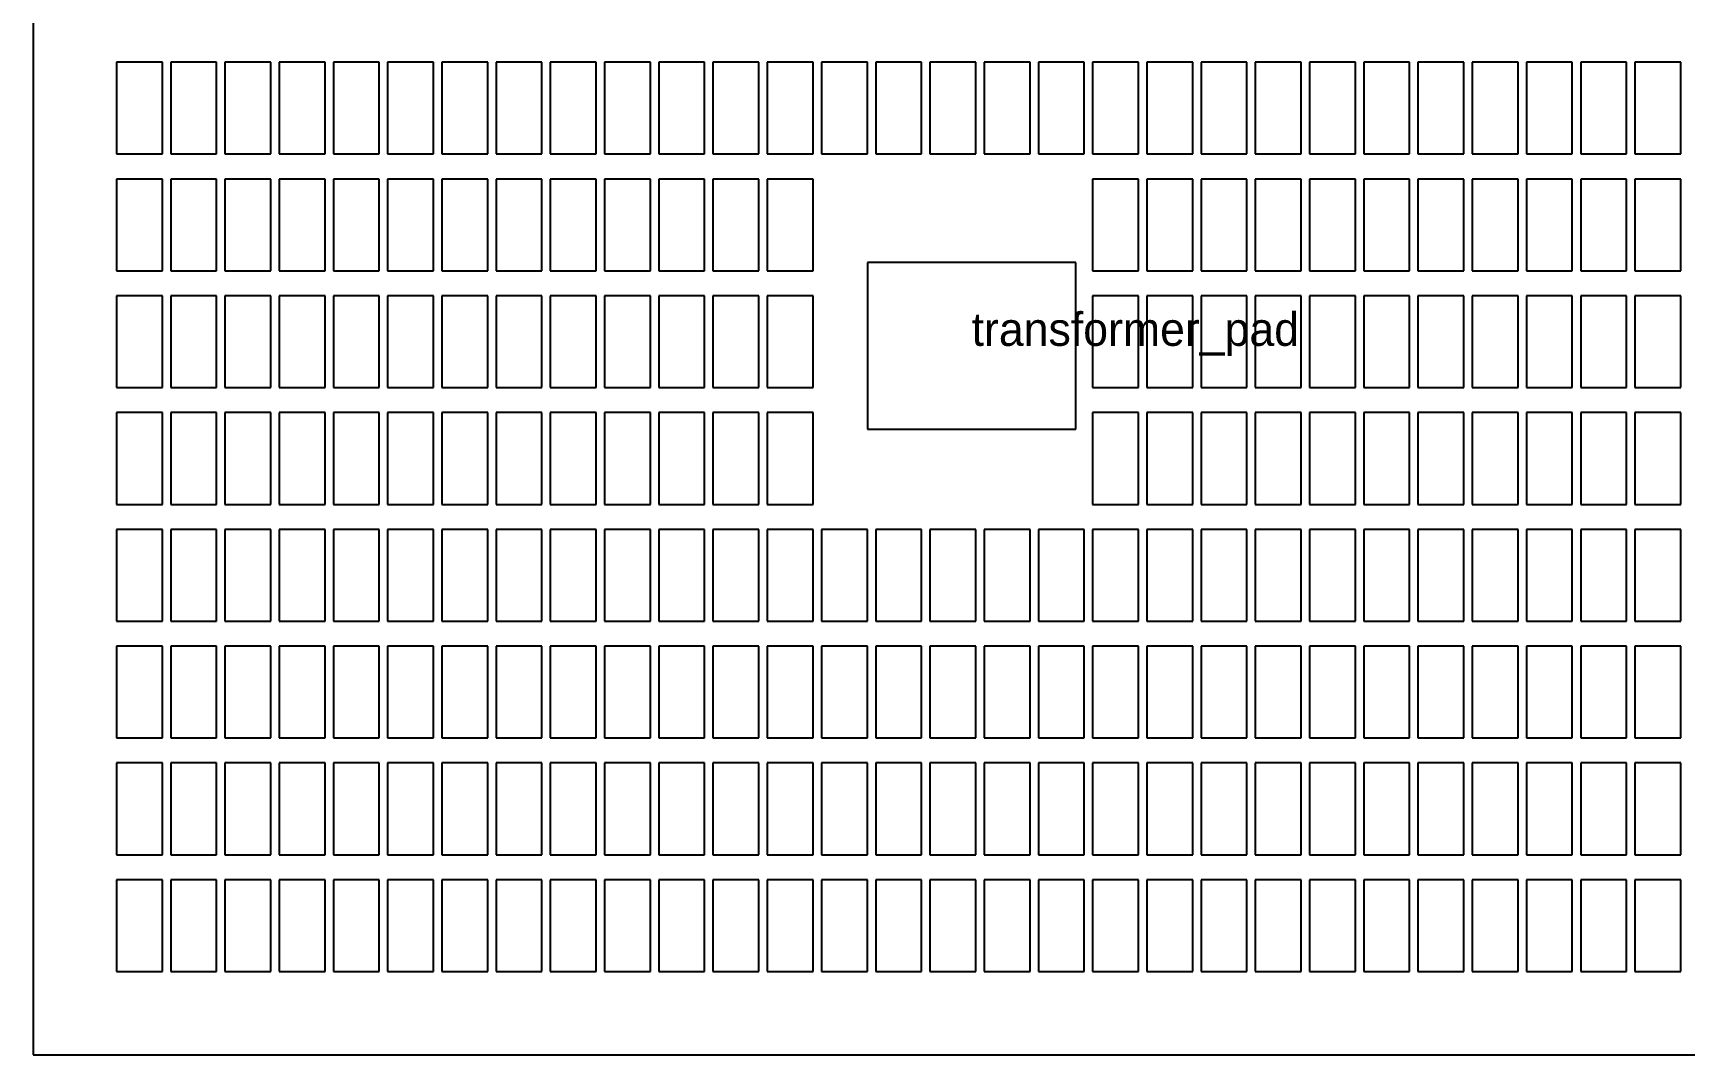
# Model space of a CAD drawing. Header units: metres. Extents: x 0 to 80, y 0 to 50.
# Drawn here: x 0 to 39.6, y 0 to 24.5 of the extents above; entities that cross this region are included whole.
import ezdxf

# ---------------------------------------------------------------- set-up
doc = ezdxf.new("R2010")
doc.units = ezdxf.units.M

msp = doc.modelspace()

# ---------------------------------------------------------------- linework, layer by layer
at = {"layer": 'OBSTACLE'}
for p, q in [((25, 19), (20, 19)), ((20, 19), (20, 15)), ((25, 15), (25, 19)), ((20, 15), (25, 15))]:
    msp.add_line(p, q, dxfattribs=at)
at = {"layer": 'PANEL'}
for p, q in [((3.1, 23.8), (2, 23.8)), ((2, 23.8), (2, 21.6)), ((3.1, 21.6), (3.1, 23.8)), ((4.4, 23.8), (3.3, 23.8)), ((3.3, 23.8), (3.3, 21.6)), ((4.4, 21.6), (4.4, 23.8)), ((5.7, 23.8), (4.6, 23.8)), ((4.6, 23.8), (4.6, 21.6)), ((5.7, 21.6), (5.7, 23.8)), ((7, 23.8), (5.9, 23.8)), ((5.9, 23.8), (5.9, 21.6)), ((7, 21.6), (7, 23.8)), ((8.3, 23.8), (7.2, 23.8)), ((7.2, 23.8), (7.2, 21.6)), ((8.3, 21.6), (8.3, 23.8)), ((9.6, 23.8), (8.5, 23.8)), ((8.5, 23.8), (8.5, 21.6)), ((9.6, 21.6), (9.6, 23.8)), ((10.9, 23.8), (9.8, 23.8)), ((9.8, 23.8), (9.8, 21.6)), ((10.9, 21.6), (10.9, 23.8)), ((12.2, 23.8), (11.1, 23.8)), ((11.1, 23.8), (11.1, 21.6)), ((12.2, 21.6), (12.2, 23.8)), ((13.5, 23.8), (12.4, 23.8)), ((12.4, 23.8), (12.4, 21.6)), ((13.5, 21.6), (13.5, 23.8)), ((14.8, 23.8), (13.7, 23.8)), ((13.7, 23.8), (13.7, 21.6)), ((14.8, 21.6), (14.8, 23.8)), ((16.1, 23.8), (15, 23.8)), ((15, 23.8), (15, 21.6)), ((16.1, 21.6), (16.1, 23.8)), ((17.4, 23.8), (16.3, 23.8)), ((16.3, 23.8), (16.3, 21.6)), ((17.4, 21.6), (17.4, 23.8)), ((18.7, 23.8), (17.6, 23.8)), ((17.6, 23.8), (17.6, 21.6)), ((18.7, 21.6), (18.7, 23.8)), ((20, 23.8), (18.9, 23.8)), ((18.9, 23.8), (18.9, 21.6)), ((20, 21.6), (20, 23.8)), ((21.3, 23.8), (20.2, 23.8)), ((20.2, 23.8), (20.2, 21.6)), ((21.3, 21.6), (21.3, 23.8)), ((22.6, 23.8), (21.5, 23.8)), ((21.5, 23.8), (21.5, 21.6)), ((22.6, 21.6), (22.6, 23.8)), ((23.9, 23.8), (22.8, 23.8)), ((22.8, 23.8), (22.8, 21.6)), ((23.9, 21.6), (23.9, 23.8)), ((25.2, 23.8), (24.1, 23.8)), ((24.1, 23.8), (24.1, 21.6)), ((25.2, 21.6), (25.2, 23.8)), ((26.5, 23.8), (25.4, 23.8)), ((25.4, 23.8), (25.4, 21.6)), ((26.5, 21.6), (26.5, 23.8)), ((27.8, 23.8), (26.7, 23.8)), ((26.7, 23.8), (26.7, 21.6)), ((27.8, 21.6), (27.8, 23.8)), ((29.1, 23.8), (28, 23.8)), ((28, 23.8), (28, 21.6)), ((29.1, 21.6), (29.1, 23.8)), ((30.4, 23.8), (29.3, 23.8)), ((29.3, 23.8), (29.3, 21.6)), ((30.4, 21.6), (30.4, 23.8)), ((31.7, 23.8), (30.6, 23.8)), ((30.6, 23.8), (30.6, 21.6)), ((31.7, 21.6), (31.7, 23.8)), ((33, 23.8), (31.9, 23.8)), ((31.9, 23.8), (31.9, 21.6)), ((33, 21.6), (33, 23.8)), ((34.3, 23.8), (33.2, 23.8)), ((33.2, 23.8), (33.2, 21.6)), ((34.3, 21.6), (34.3, 23.8)), ((35.6, 23.8), (34.5, 23.8)), ((34.5, 23.8), (34.5, 21.6)), ((35.6, 21.6), (35.6, 23.8)), ((36.9, 23.8), (35.8, 23.8)), ((35.8, 23.8), (35.8, 21.6)), ((36.9, 21.6), (36.9, 23.8)), ((38.2, 23.8), (37.1, 23.8)), ((37.1, 23.8), (37.1, 21.6)), ((38.2, 21.6), (38.2, 23.8)), ((39.5, 23.8), (38.4, 23.8)), ((38.4, 23.8), (38.4, 21.6)), ((39.5, 21.6), (39.5, 23.8)), ((2, 21.6), (3.1, 21.6)), ((3.3, 21.6), (4.4, 21.6)), ((4.6, 21.6), (5.7, 21.6)), ((5.9, 21.6), (7, 21.6)), ((7.2, 21.6), (8.3, 21.6)), ((8.5, 21.6), (9.6, 21.6)), ((9.8, 21.6), (10.9, 21.6)), ((11.1, 21.6), (12.2, 21.6)), ((12.4, 21.6), (13.5, 21.6)), ((13.7, 21.6), (14.8, 21.6)), ((15, 21.6), (16.1, 21.6)), ((16.3, 21.6), (17.4, 21.6)), ((17.6, 21.6), (18.7, 21.6)), ((18.9, 21.6), (20, 21.6)), ((20.2, 21.6), (21.3, 21.6)), ((21.5, 21.6), (22.6, 21.6)), ((22.8, 21.6), (23.9, 21.6)), ((24.1, 21.6), (25.2, 21.6)), ((25.4, 21.6), (26.5, 21.6)), ((26.7, 21.6), (27.8, 21.6)), ((28, 21.6), (29.1, 21.6)), ((29.3, 21.6), (30.4, 21.6)), ((30.6, 21.6), (31.7, 21.6)), ((31.9, 21.6), (33, 21.6)), ((33.2, 21.6), (34.3, 21.6)), ((34.5, 21.6), (35.6, 21.6)), ((35.8, 21.6), (36.9, 21.6)), ((37.1, 21.6), (38.2, 21.6)), ((38.4, 21.6), (39.5, 21.6)), ((3.1, 21), (2, 21)), ((2, 21), (2, 18.8)), ((3.1, 18.8), (3.1, 21)), ((4.4, 21), (3.3, 21)), ((3.3, 21), (3.3, 18.8)), ((4.4, 18.8), (4.4, 21)), ((5.7, 21), (4.6, 21)), ((4.6, 21), (4.6, 18.8)), ((5.7, 18.8), (5.7, 21)), ((7, 21), (5.9, 21)), ((5.9, 21), (5.9, 18.8)), ((7, 18.8), (7, 21)), ((8.3, 21), (7.2, 21)), ((7.2, 21), (7.2, 18.8)), ((8.3, 18.8), (8.3, 21)), ((9.6, 21), (8.5, 21)), ((8.5, 21), (8.5, 18.8)), ((9.6, 18.8), (9.6, 21)), ((10.9, 21), (9.8, 21)), ((9.8, 21), (9.8, 18.8)), ((10.9, 18.8), (10.9, 21)), ((12.2, 21), (11.1, 21)), ((11.1, 21), (11.1, 18.8)), ((12.2, 18.8), (12.2, 21)), ((13.5, 21), (12.4, 21)), ((12.4, 21), (12.4, 18.8)), ((13.5, 18.8), (13.5, 21)), ((14.8, 21), (13.7, 21)), ((13.7, 21), (13.7, 18.8)), ((14.8, 18.8), (14.8, 21)), ((16.1, 21), (15, 21)), ((15, 21), (15, 18.8)), ((16.1, 18.8), (16.1, 21)), ((17.4, 21), (16.3, 21)), ((16.3, 21), (16.3, 18.8)), ((17.4, 18.8), (17.4, 21)), ((18.7, 21), (17.6, 21)), ((17.6, 21), (17.6, 18.8)), ((18.7, 18.8), (18.7, 21)), ((26.5, 21), (25.4, 21)), ((25.4, 21), (25.4, 18.8)), ((26.5, 18.8), (26.5, 21)), ((27.8, 21), (26.7, 21)), ((26.7, 21), (26.7, 18.8)), ((27.8, 18.8), (27.8, 21)), ((29.1, 21), (28, 21)), ((28, 21), (28, 18.8)), ((29.1, 18.8), (29.1, 21)), ((30.4, 21), (29.3, 21)), ((29.3, 21), (29.3, 18.8)), ((30.4, 18.8), (30.4, 21)), ((31.7, 21), (30.6, 21)), ((30.6, 21), (30.6, 18.8)), ((31.7, 18.8), (31.7, 21)), ((33, 21), (31.9, 21)), ((31.9, 21), (31.9, 18.8)), ((33, 18.8), (33, 21)), ((34.3, 21), (33.2, 21)), ((33.2, 21), (33.2, 18.8)), ((34.3, 18.8), (34.3, 21)), ((35.6, 21), (34.5, 21)), ((34.5, 21), (34.5, 18.8)), ((35.6, 18.8), (35.6, 21)), ((36.9, 21), (35.8, 21)), ((35.8, 21), (35.8, 18.8)), ((36.9, 18.8), (36.9, 21)), ((38.2, 21), (37.1, 21)), ((37.1, 21), (37.1, 18.8)), ((38.2, 18.8), (38.2, 21)), ((39.5, 21), (38.4, 21)), ((38.4, 21), (38.4, 18.8)), ((39.5, 18.8), (39.5, 21)), ((2, 18.8), (3.1, 18.8)), ((3.3, 18.8), (4.4, 18.8)), ((4.6, 18.8), (5.7, 18.8)), ((5.9, 18.8), (7, 18.8)), ((7.2, 18.8), (8.3, 18.8)), ((8.5, 18.8), (9.6, 18.8)), ((9.8, 18.8), (10.9, 18.8)), ((11.1, 18.8), (12.2, 18.8)), ((12.4, 18.8), (13.5, 18.8)), ((13.7, 18.8), (14.8, 18.8)), ((15, 18.8), (16.1, 18.8)), ((16.3, 18.8), (17.4, 18.8)), ((17.6, 18.8), (18.7, 18.8)), ((25.4, 18.8), (26.5, 18.8)), ((26.7, 18.8), (27.8, 18.8)), ((28, 18.8), (29.1, 18.8)), ((29.3, 18.8), (30.4, 18.8)), ((30.6, 18.8), (31.7, 18.8)), ((31.9, 18.8), (33, 18.8)), ((33.2, 18.8), (34.3, 18.8)), ((34.5, 18.8), (35.6, 18.8)), ((35.8, 18.8), (36.9, 18.8)), ((37.1, 18.8), (38.2, 18.8)), ((38.4, 18.8), (39.5, 18.8)), ((3.1, 18.2), (2, 18.2)), ((2, 18.2), (2, 16)), ((3.1, 16), (3.1, 18.2)), ((4.4, 18.2), (3.3, 18.2)), ((3.3, 18.2), (3.3, 16)), ((4.4, 16), (4.4, 18.2)), ((5.7, 18.2), (4.6, 18.2)), ((4.6, 18.2), (4.6, 16)), ((5.7, 16), (5.7, 18.2)), ((7, 18.2), (5.9, 18.2)), ((5.9, 18.2), (5.9, 16)), ((7, 16), (7, 18.2)), ((8.3, 18.2), (7.2, 18.2)), ((7.2, 18.2), (7.2, 16)), ((8.3, 16), (8.3, 18.2)), ((9.6, 18.2), (8.5, 18.2)), ((8.5, 18.2), (8.5, 16)), ((9.6, 16), (9.6, 18.2)), ((10.9, 18.2), (9.8, 18.2)), ((9.8, 18.2), (9.8, 16)), ((10.9, 16), (10.9, 18.2)), ((12.2, 18.2), (11.1, 18.2)), ((11.1, 18.2), (11.1, 16)), ((12.2, 16), (12.2, 18.2)), ((13.5, 18.2), (12.4, 18.2)), ((12.4, 18.2), (12.4, 16)), ((13.5, 16), (13.5, 18.2)), ((14.8, 18.2), (13.7, 18.2)), ((13.7, 18.2), (13.7, 16)), ((14.8, 16), (14.8, 18.2)), ((16.1, 18.2), (15, 18.2)), ((15, 18.2), (15, 16)), ((16.1, 16), (16.1, 18.2)), ((17.4, 18.2), (16.3, 18.2)), ((16.3, 18.2), (16.3, 16)), ((17.4, 16), (17.4, 18.2)), ((18.7, 18.2), (17.6, 18.2)), ((17.6, 18.2), (17.6, 16)), ((18.7, 16), (18.7, 18.2)), ((26.5, 18.2), (25.4, 18.2)), ((25.4, 18.2), (25.4, 16)), ((26.5, 16), (26.5, 18.2)), ((27.8, 18.2), (26.7, 18.2)), ((26.7, 18.2), (26.7, 16)), ((27.8, 16), (27.8, 18.2)), ((29.1, 18.2), (28, 18.2)), ((28, 18.2), (28, 16)), ((29.1, 16), (29.1, 18.2)), ((30.4, 18.2), (29.3, 18.2)), ((29.3, 18.2), (29.3, 16)), ((30.4, 16), (30.4, 18.2)), ((31.7, 18.2), (30.6, 18.2)), ((30.6, 18.2), (30.6, 16)), ((31.7, 16), (31.7, 18.2)), ((33, 18.2), (31.9, 18.2)), ((31.9, 18.2), (31.9, 16)), ((33, 16), (33, 18.2)), ((34.3, 18.2), (33.2, 18.2)), ((33.2, 18.2), (33.2, 16)), ((34.3, 16), (34.3, 18.2)), ((35.6, 18.2), (34.5, 18.2)), ((34.5, 18.2), (34.5, 16)), ((35.6, 16), (35.6, 18.2)), ((36.9, 18.2), (35.8, 18.2)), ((35.8, 18.2), (35.8, 16)), ((36.9, 16), (36.9, 18.2)), ((38.2, 18.2), (37.1, 18.2)), ((37.1, 18.2), (37.1, 16)), ((38.2, 16), (38.2, 18.2)), ((39.5, 18.2), (38.4, 18.2)), ((38.4, 18.2), (38.4, 16)), ((39.5, 16), (39.5, 18.2)), ((2, 16), (3.1, 16)), ((3.3, 16), (4.4, 16)), ((4.6, 16), (5.7, 16)), ((5.9, 16), (7, 16)), ((7.2, 16), (8.3, 16)), ((8.5, 16), (9.6, 16)), ((9.8, 16), (10.9, 16)), ((11.1, 16), (12.2, 16)), ((12.4, 16), (13.5, 16)), ((13.7, 16), (14.8, 16)), ((15, 16), (16.1, 16)), ((16.3, 16), (17.4, 16)), ((17.6, 16), (18.7, 16)), ((25.4, 16), (26.5, 16)), ((26.7, 16), (27.8, 16)), ((28, 16), (29.1, 16)), ((29.3, 16), (30.4, 16)), ((30.6, 16), (31.7, 16)), ((31.9, 16), (33, 16)), ((33.2, 16), (34.3, 16)), ((34.5, 16), (35.6, 16)), ((35.8, 16), (36.9, 16)), ((37.1, 16), (38.2, 16)), ((38.4, 16), (39.5, 16)), ((3.1, 15.4), (2, 15.4)), ((2, 15.4), (2, 13.2)), ((3.1, 13.2), (3.1, 15.4)), ((4.4, 15.4), (3.3, 15.4)), ((3.3, 15.4), (3.3, 13.2)), ((4.4, 13.2), (4.4, 15.4)), ((5.7, 15.4), (4.6, 15.4)), ((4.6, 15.4), (4.6, 13.2)), ((5.7, 13.2), (5.7, 15.4)), ((7, 15.4), (5.9, 15.4)), ((5.9, 15.4), (5.9, 13.2)), ((7, 13.2), (7, 15.4)), ((8.3, 15.4), (7.2, 15.4)), ((7.2, 15.4), (7.2, 13.2)), ((8.3, 13.2), (8.3, 15.4)), ((9.6, 15.4), (8.5, 15.4)), ((8.5, 15.4), (8.5, 13.2)), ((9.6, 13.2), (9.6, 15.4)), ((10.9, 15.4), (9.8, 15.4)), ((9.8, 15.4), (9.8, 13.2)), ((10.9, 13.2), (10.9, 15.4)), ((12.2, 15.4), (11.1, 15.4)), ((11.1, 15.4), (11.1, 13.2)), ((12.2, 13.2), (12.2, 15.4)), ((13.5, 15.4), (12.4, 15.4)), ((12.4, 15.4), (12.4, 13.2)), ((13.5, 13.2), (13.5, 15.4)), ((14.8, 15.4), (13.7, 15.4)), ((13.7, 15.4), (13.7, 13.2)), ((14.8, 13.2), (14.8, 15.4)), ((16.1, 15.4), (15, 15.4)), ((15, 15.4), (15, 13.2)), ((16.1, 13.2), (16.1, 15.4)), ((17.4, 15.4), (16.3, 15.4)), ((16.3, 15.4), (16.3, 13.2)), ((17.4, 13.2), (17.4, 15.4)), ((18.7, 15.4), (17.6, 15.4)), ((17.6, 15.4), (17.6, 13.2)), ((18.7, 13.2), (18.7, 15.4)), ((26.5, 15.4), (25.4, 15.4)), ((25.4, 15.4), (25.4, 13.2)), ((26.5, 13.2), (26.5, 15.4)), ((27.8, 15.4), (26.7, 15.4)), ((26.7, 15.4), (26.7, 13.2)), ((27.8, 13.2), (27.8, 15.4)), ((29.1, 15.4), (28, 15.4)), ((28, 15.4), (28, 13.2)), ((29.1, 13.2), (29.1, 15.4)), ((30.4, 15.4), (29.3, 15.4)), ((29.3, 15.4), (29.3, 13.2)), ((30.4, 13.2), (30.4, 15.4)), ((31.7, 15.4), (30.6, 15.4)), ((30.6, 15.4), (30.6, 13.2)), ((31.7, 13.2), (31.7, 15.4)), ((33, 15.4), (31.9, 15.4)), ((31.9, 15.4), (31.9, 13.2)), ((33, 13.2), (33, 15.4)), ((34.3, 15.4), (33.2, 15.4)), ((33.2, 15.4), (33.2, 13.2)), ((34.3, 13.2), (34.3, 15.4)), ((35.6, 15.4), (34.5, 15.4)), ((34.5, 15.4), (34.5, 13.2)), ((35.6, 13.2), (35.6, 15.4)), ((36.9, 15.4), (35.8, 15.4)), ((35.8, 15.4), (35.8, 13.2)), ((36.9, 13.2), (36.9, 15.4)), ((38.2, 15.4), (37.1, 15.4)), ((37.1, 15.4), (37.1, 13.2)), ((38.2, 13.2), (38.2, 15.4)), ((39.5, 15.4), (38.4, 15.4)), ((38.4, 15.4), (38.4, 13.2)), ((39.5, 13.2), (39.5, 15.4)), ((2, 13.2), (3.1, 13.2)), ((3.3, 13.2), (4.4, 13.2)), ((4.6, 13.2), (5.7, 13.2)), ((5.9, 13.2), (7, 13.2)), ((7.2, 13.2), (8.3, 13.2)), ((8.5, 13.2), (9.6, 13.2)), ((9.8, 13.2), (10.9, 13.2)), ((11.1, 13.2), (12.2, 13.2)), ((12.4, 13.2), (13.5, 13.2)), ((13.7, 13.2), (14.8, 13.2)), ((15, 13.2), (16.1, 13.2)), ((16.3, 13.2), (17.4, 13.2)), ((17.6, 13.2), (18.7, 13.2)), ((25.4, 13.2), (26.5, 13.2)), ((26.7, 13.2), (27.8, 13.2)), ((28, 13.2), (29.1, 13.2)), ((29.3, 13.2), (30.4, 13.2)), ((30.6, 13.2), (31.7, 13.2)), ((31.9, 13.2), (33, 13.2)), ((33.2, 13.2), (34.3, 13.2)), ((34.5, 13.2), (35.6, 13.2)), ((35.8, 13.2), (36.9, 13.2)), ((37.1, 13.2), (38.2, 13.2)), ((38.4, 13.2), (39.5, 13.2)), ((3.1, 12.6), (2, 12.6)), ((2, 12.6), (2, 10.4)), ((3.1, 10.4), (3.1, 12.6)), ((4.4, 12.6), (3.3, 12.6)), ((3.3, 12.6), (3.3, 10.4)), ((4.4, 10.4), (4.4, 12.6)), ((5.7, 12.6), (4.6, 12.6)), ((4.6, 12.6), (4.6, 10.4)), ((5.7, 10.4), (5.7, 12.6)), ((7, 12.6), (5.9, 12.6)), ((5.9, 12.6), (5.9, 10.4)), ((7, 10.4), (7, 12.6)), ((8.3, 12.6), (7.2, 12.6)), ((7.2, 12.6), (7.2, 10.4)), ((8.3, 10.4), (8.3, 12.6)), ((9.6, 12.6), (8.5, 12.6)), ((8.5, 12.6), (8.5, 10.4)), ((9.6, 10.4), (9.6, 12.6)), ((10.9, 12.6), (9.8, 12.6)), ((9.8, 12.6), (9.8, 10.4)), ((10.9, 10.4), (10.9, 12.6)), ((12.2, 12.6), (11.1, 12.6)), ((11.1, 12.6), (11.1, 10.4)), ((12.2, 10.4), (12.2, 12.6)), ((13.5, 12.6), (12.4, 12.6)), ((12.4, 12.6), (12.4, 10.4)), ((13.5, 10.4), (13.5, 12.6)), ((14.8, 12.6), (13.7, 12.6)), ((13.7, 12.6), (13.7, 10.4)), ((14.8, 10.4), (14.8, 12.6)), ((16.1, 12.6), (15, 12.6)), ((15, 12.6), (15, 10.4)), ((16.1, 10.4), (16.1, 12.6)), ((17.4, 12.6), (16.3, 12.6)), ((16.3, 12.6), (16.3, 10.4)), ((17.4, 10.4), (17.4, 12.6)), ((18.7, 12.6), (17.6, 12.6)), ((17.6, 12.6), (17.6, 10.4)), ((18.7, 10.4), (18.7, 12.6)), ((20, 12.6), (18.9, 12.6)), ((18.9, 12.6), (18.9, 10.4)), ((20, 10.4), (20, 12.6)), ((21.3, 12.6), (20.2, 12.6)), ((20.2, 12.6), (20.2, 10.4)), ((21.3, 10.4), (21.3, 12.6)), ((22.6, 12.6), (21.5, 12.6)), ((21.5, 12.6), (21.5, 10.4)), ((22.6, 10.4), (22.6, 12.6)), ((23.9, 12.6), (22.8, 12.6)), ((22.8, 12.6), (22.8, 10.4)), ((23.9, 10.4), (23.9, 12.6)), ((25.2, 12.6), (24.1, 12.6)), ((24.1, 12.6), (24.1, 10.4)), ((25.2, 10.4), (25.2, 12.6)), ((26.5, 12.6), (25.4, 12.6)), ((25.4, 12.6), (25.4, 10.4)), ((26.5, 10.4), (26.5, 12.6)), ((27.8, 12.6), (26.7, 12.6)), ((26.7, 12.6), (26.7, 10.4)), ((27.8, 10.4), (27.8, 12.6)), ((29.1, 12.6), (28, 12.6)), ((28, 12.6), (28, 10.4)), ((29.1, 10.4), (29.1, 12.6)), ((30.4, 12.6), (29.3, 12.6)), ((29.3, 12.6), (29.3, 10.4)), ((30.4, 10.4), (30.4, 12.6)), ((31.7, 12.6), (30.6, 12.6)), ((30.6, 12.6), (30.6, 10.4)), ((31.7, 10.4), (31.7, 12.6)), ((33, 12.6), (31.9, 12.6)), ((31.9, 12.6), (31.9, 10.4)), ((33, 10.4), (33, 12.6)), ((34.3, 12.6), (33.2, 12.6)), ((33.2, 12.6), (33.2, 10.4)), ((34.3, 10.4), (34.3, 12.6)), ((35.6, 12.6), (34.5, 12.6)), ((34.5, 12.6), (34.5, 10.4)), ((35.6, 10.4), (35.6, 12.6)), ((36.9, 12.6), (35.8, 12.6)), ((35.8, 12.6), (35.8, 10.4)), ((36.9, 10.4), (36.9, 12.6)), ((38.2, 12.6), (37.1, 12.6)), ((37.1, 12.6), (37.1, 10.4)), ((38.2, 10.4), (38.2, 12.6)), ((39.5, 12.6), (38.4, 12.6)), ((38.4, 12.6), (38.4, 10.4)), ((39.5, 10.4), (39.5, 12.6)), ((2, 10.4), (3.1, 10.4)), ((3.3, 10.4), (4.4, 10.4)), ((4.6, 10.4), (5.7, 10.4)), ((5.9, 10.4), (7, 10.4)), ((7.2, 10.4), (8.3, 10.4)), ((8.5, 10.4), (9.6, 10.4)), ((9.8, 10.4), (10.9, 10.4)), ((11.1, 10.4), (12.2, 10.4)), ((12.4, 10.4), (13.5, 10.4)), ((13.7, 10.4), (14.8, 10.4)), ((15, 10.4), (16.1, 10.4)), ((16.3, 10.4), (17.4, 10.4)), ((17.6, 10.4), (18.7, 10.4)), ((18.9, 10.4), (20, 10.4)), ((20.2, 10.4), (21.3, 10.4)), ((21.5, 10.4), (22.6, 10.4)), ((22.8, 10.4), (23.9, 10.4)), ((24.1, 10.4), (25.2, 10.4)), ((25.4, 10.4), (26.5, 10.4)), ((26.7, 10.4), (27.8, 10.4)), ((28, 10.4), (29.1, 10.4)), ((29.3, 10.4), (30.4, 10.4)), ((30.6, 10.4), (31.7, 10.4)), ((31.9, 10.4), (33, 10.4)), ((33.2, 10.4), (34.3, 10.4)), ((34.5, 10.4), (35.6, 10.4)), ((35.8, 10.4), (36.9, 10.4)), ((37.1, 10.4), (38.2, 10.4)), ((38.4, 10.4), (39.5, 10.4)), ((3.1, 9.8), (2, 9.8)), ((2, 9.8), (2, 7.6)), ((3.1, 7.6), (3.1, 9.8)), ((4.4, 9.8), (3.3, 9.8)), ((3.3, 9.8), (3.3, 7.6)), ((4.4, 7.6), (4.4, 9.8)), ((5.7, 9.8), (4.6, 9.8)), ((4.6, 9.8), (4.6, 7.6)), ((5.7, 7.6), (5.7, 9.8)), ((7, 9.8), (5.9, 9.8)), ((5.9, 9.8), (5.9, 7.6)), ((7, 7.6), (7, 9.8)), ((8.3, 9.8), (7.2, 9.8)), ((7.2, 9.8), (7.2, 7.6)), ((8.3, 7.6), (8.3, 9.8)), ((9.6, 9.8), (8.5, 9.8)), ((8.5, 9.8), (8.5, 7.6)), ((9.6, 7.6), (9.6, 9.8)), ((10.9, 9.8), (9.8, 9.8)), ((9.8, 9.8), (9.8, 7.6)), ((10.9, 7.6), (10.9, 9.8)), ((12.2, 9.8), (11.1, 9.8)), ((11.1, 9.8), (11.1, 7.6)), ((12.2, 7.6), (12.2, 9.8)), ((13.5, 9.8), (12.4, 9.8)), ((12.4, 9.8), (12.4, 7.6)), ((13.5, 7.6), (13.5, 9.8)), ((14.8, 9.8), (13.7, 9.8)), ((13.7, 9.8), (13.7, 7.6)), ((14.8, 7.6), (14.8, 9.8)), ((16.1, 9.8), (15, 9.8)), ((15, 9.8), (15, 7.6)), ((16.1, 7.6), (16.1, 9.8)), ((17.4, 9.8), (16.3, 9.8)), ((16.3, 9.8), (16.3, 7.6)), ((17.4, 7.6), (17.4, 9.8)), ((18.7, 9.8), (17.6, 9.8)), ((17.6, 9.8), (17.6, 7.6)), ((18.7, 7.6), (18.7, 9.8)), ((20, 9.8), (18.9, 9.8)), ((18.9, 9.8), (18.9, 7.6)), ((20, 7.6), (20, 9.8)), ((21.3, 9.8), (20.2, 9.8)), ((20.2, 9.8), (20.2, 7.6)), ((21.3, 7.6), (21.3, 9.8)), ((22.6, 9.8), (21.5, 9.8)), ((21.5, 9.8), (21.5, 7.6)), ((22.6, 7.6), (22.6, 9.8)), ((23.9, 9.8), (22.8, 9.8)), ((22.8, 9.8), (22.8, 7.6)), ((23.9, 7.6), (23.9, 9.8)), ((25.2, 9.8), (24.1, 9.8)), ((24.1, 9.8), (24.1, 7.6)), ((25.2, 7.6), (25.2, 9.8)), ((26.5, 9.8), (25.4, 9.8)), ((25.4, 9.8), (25.4, 7.6)), ((26.5, 7.6), (26.5, 9.8)), ((27.8, 9.8), (26.7, 9.8)), ((26.7, 9.8), (26.7, 7.6)), ((27.8, 7.6), (27.8, 9.8)), ((29.1, 9.8), (28, 9.8)), ((28, 9.8), (28, 7.6)), ((29.1, 7.6), (29.1, 9.8)), ((30.4, 9.8), (29.3, 9.8)), ((29.3, 9.8), (29.3, 7.6)), ((30.4, 7.6), (30.4, 9.8)), ((31.7, 9.8), (30.6, 9.8)), ((30.6, 9.8), (30.6, 7.6)), ((31.7, 7.6), (31.7, 9.8)), ((33, 9.8), (31.9, 9.8)), ((31.9, 9.8), (31.9, 7.6)), ((33, 7.6), (33, 9.8)), ((34.3, 9.8), (33.2, 9.8)), ((33.2, 9.8), (33.2, 7.6)), ((34.3, 7.6), (34.3, 9.8)), ((35.6, 9.8), (34.5, 9.8)), ((34.5, 9.8), (34.5, 7.6)), ((35.6, 7.6), (35.6, 9.8)), ((36.9, 9.8), (35.8, 9.8)), ((35.8, 9.8), (35.8, 7.6)), ((36.9, 7.6), (36.9, 9.8)), ((38.2, 9.8), (37.1, 9.8)), ((37.1, 9.8), (37.1, 7.6)), ((38.2, 7.6), (38.2, 9.8)), ((39.5, 9.8), (38.4, 9.8)), ((38.4, 9.8), (38.4, 7.6)), ((39.5, 7.6), (39.5, 9.8)), ((2, 7.6), (3.1, 7.6)), ((3.3, 7.6), (4.4, 7.6)), ((4.6, 7.6), (5.7, 7.6)), ((5.9, 7.6), (7, 7.6)), ((7.2, 7.6), (8.3, 7.6)), ((8.5, 7.6), (9.6, 7.6)), ((9.8, 7.6), (10.9, 7.6)), ((11.1, 7.6), (12.2, 7.6)), ((12.4, 7.6), (13.5, 7.6)), ((13.7, 7.6), (14.8, 7.6)), ((15, 7.6), (16.1, 7.6)), ((16.3, 7.6), (17.4, 7.6)), ((17.6, 7.6), (18.7, 7.6)), ((18.9, 7.6), (20, 7.6)), ((20.2, 7.6), (21.3, 7.6)), ((21.5, 7.6), (22.6, 7.6)), ((22.8, 7.6), (23.9, 7.6)), ((24.1, 7.6), (25.2, 7.6)), ((25.4, 7.6), (26.5, 7.6)), ((26.7, 7.6), (27.8, 7.6)), ((28, 7.6), (29.1, 7.6)), ((29.3, 7.6), (30.4, 7.6)), ((30.6, 7.6), (31.7, 7.6)), ((31.9, 7.6), (33, 7.6)), ((33.2, 7.6), (34.3, 7.6)), ((34.5, 7.6), (35.6, 7.6)), ((35.8, 7.6), (36.9, 7.6)), ((37.1, 7.6), (38.2, 7.6)), ((38.4, 7.6), (39.5, 7.6)), ((3.1, 7), (2, 7)), ((2, 7), (2, 4.8)), ((3.1, 4.8), (3.1, 7)), ((4.4, 7), (3.3, 7)), ((3.3, 7), (3.3, 4.8)), ((4.4, 4.8), (4.4, 7)), ((5.7, 7), (4.6, 7)), ((4.6, 7), (4.6, 4.8)), ((5.7, 4.8), (5.7, 7)), ((7, 7), (5.9, 7)), ((5.9, 7), (5.9, 4.8)), ((7, 4.8), (7, 7)), ((8.3, 7), (7.2, 7)), ((7.2, 7), (7.2, 4.8)), ((8.3, 4.8), (8.3, 7)), ((9.6, 7), (8.5, 7)), ((8.5, 7), (8.5, 4.8)), ((9.6, 4.8), (9.6, 7)), ((10.9, 7), (9.8, 7)), ((9.8, 7), (9.8, 4.8)), ((10.9, 4.8), (10.9, 7)), ((12.2, 7), (11.1, 7)), ((11.1, 7), (11.1, 4.8)), ((12.2, 4.8), (12.2, 7)), ((13.5, 7), (12.4, 7)), ((12.4, 7), (12.4, 4.8)), ((13.5, 4.8), (13.5, 7)), ((14.8, 7), (13.7, 7)), ((13.7, 7), (13.7, 4.8)), ((14.8, 4.8), (14.8, 7)), ((16.1, 7), (15, 7)), ((15, 7), (15, 4.8)), ((16.1, 4.8), (16.1, 7)), ((17.4, 7), (16.3, 7)), ((16.3, 7), (16.3, 4.8)), ((17.4, 4.8), (17.4, 7)), ((18.7, 7), (17.6, 7)), ((17.6, 7), (17.6, 4.8)), ((18.7, 4.8), (18.7, 7)), ((20, 7), (18.9, 7)), ((18.9, 7), (18.9, 4.8)), ((20, 4.8), (20, 7)), ((21.3, 7), (20.2, 7)), ((20.2, 7), (20.2, 4.8)), ((21.3, 4.8), (21.3, 7)), ((22.6, 7), (21.5, 7)), ((21.5, 7), (21.5, 4.8)), ((22.6, 4.8), (22.6, 7)), ((23.9, 7), (22.8, 7)), ((22.8, 7), (22.8, 4.8)), ((23.9, 4.8), (23.9, 7)), ((25.2, 7), (24.1, 7)), ((24.1, 7), (24.1, 4.8)), ((25.2, 4.8), (25.2, 7)), ((26.5, 7), (25.4, 7)), ((25.4, 7), (25.4, 4.8)), ((26.5, 4.8), (26.5, 7)), ((27.8, 7), (26.7, 7)), ((26.7, 7), (26.7, 4.8)), ((27.8, 4.8), (27.8, 7)), ((29.1, 7), (28, 7)), ((28, 7), (28, 4.8)), ((29.1, 4.8), (29.1, 7)), ((30.4, 7), (29.3, 7)), ((29.3, 7), (29.3, 4.8)), ((30.4, 4.8), (30.4, 7)), ((31.7, 7), (30.6, 7)), ((30.6, 7), (30.6, 4.8)), ((31.7, 4.8), (31.7, 7)), ((33, 7), (31.9, 7)), ((31.9, 7), (31.9, 4.8)), ((33, 4.8), (33, 7)), ((34.3, 7), (33.2, 7)), ((33.2, 7), (33.2, 4.8)), ((34.3, 4.8), (34.3, 7)), ((35.6, 7), (34.5, 7)), ((34.5, 7), (34.5, 4.8)), ((35.6, 4.8), (35.6, 7)), ((36.9, 7), (35.8, 7)), ((35.8, 7), (35.8, 4.8)), ((36.9, 4.8), (36.9, 7)), ((38.2, 7), (37.1, 7)), ((37.1, 7), (37.1, 4.8)), ((38.2, 4.8), (38.2, 7)), ((39.5, 7), (38.4, 7)), ((38.4, 7), (38.4, 4.8)), ((39.5, 4.8), (39.5, 7)), ((2, 4.8), (3.1, 4.8)), ((3.3, 4.8), (4.4, 4.8)), ((4.6, 4.8), (5.7, 4.8)), ((5.9, 4.8), (7, 4.8)), ((7.2, 4.8), (8.3, 4.8)), ((8.5, 4.8), (9.6, 4.8)), ((9.8, 4.8), (10.9, 4.8)), ((11.1, 4.8), (12.2, 4.8)), ((12.4, 4.8), (13.5, 4.8)), ((13.7, 4.8), (14.8, 4.8)), ((15, 4.8), (16.1, 4.8)), ((16.3, 4.8), (17.4, 4.8)), ((17.6, 4.8), (18.7, 4.8)), ((18.9, 4.8), (20, 4.8)), ((20.2, 4.8), (21.3, 4.8)), ((21.5, 4.8), (22.6, 4.8)), ((22.8, 4.8), (23.9, 4.8)), ((24.1, 4.8), (25.2, 4.8)), ((25.4, 4.8), (26.5, 4.8)), ((26.7, 4.8), (27.8, 4.8)), ((28, 4.8), (29.1, 4.8)), ((29.3, 4.8), (30.4, 4.8)), ((30.6, 4.8), (31.7, 4.8)), ((31.9, 4.8), (33, 4.8)), ((33.2, 4.8), (34.3, 4.8)), ((34.5, 4.8), (35.6, 4.8)), ((35.8, 4.8), (36.9, 4.8)), ((37.1, 4.8), (38.2, 4.8)), ((38.4, 4.8), (39.5, 4.8)), ((3.1, 4.2), (2, 4.2)), ((2, 4.2), (2, 2)), ((3.1, 2), (3.1, 4.2)), ((4.4, 4.2), (3.3, 4.2)), ((3.3, 4.2), (3.3, 2)), ((4.4, 2), (4.4, 4.2)), ((5.7, 4.2), (4.6, 4.2)), ((4.6, 4.2), (4.6, 2)), ((5.7, 2), (5.7, 4.2)), ((7, 4.2), (5.9, 4.2)), ((5.9, 4.2), (5.9, 2)), ((7, 2), (7, 4.2)), ((8.3, 4.2), (7.2, 4.2)), ((7.2, 4.2), (7.2, 2)), ((8.3, 2), (8.3, 4.2)), ((9.6, 4.2), (8.5, 4.2)), ((8.5, 4.2), (8.5, 2)), ((9.6, 2), (9.6, 4.2)), ((10.9, 4.2), (9.8, 4.2)), ((9.8, 4.2), (9.8, 2)), ((10.9, 2), (10.9, 4.2)), ((12.2, 4.2), (11.1, 4.2)), ((11.1, 4.2), (11.1, 2)), ((12.2, 2), (12.2, 4.2)), ((13.5, 4.2), (12.4, 4.2)), ((12.4, 4.2), (12.4, 2)), ((13.5, 2), (13.5, 4.2)), ((14.8, 4.2), (13.7, 4.2)), ((13.7, 4.2), (13.7, 2)), ((14.8, 2), (14.8, 4.2)), ((16.1, 4.2), (15, 4.2)), ((15, 4.2), (15, 2)), ((16.1, 2), (16.1, 4.2)), ((17.4, 4.2), (16.3, 4.2)), ((16.3, 4.2), (16.3, 2)), ((17.4, 2), (17.4, 4.2)), ((18.7, 4.2), (17.6, 4.2)), ((17.6, 4.2), (17.6, 2)), ((18.7, 2), (18.7, 4.2)), ((20, 4.2), (18.9, 4.2)), ((18.9, 4.2), (18.9, 2)), ((20, 2), (20, 4.2)), ((21.3, 4.2), (20.2, 4.2)), ((20.2, 4.2), (20.2, 2)), ((21.3, 2), (21.3, 4.2)), ((22.6, 4.2), (21.5, 4.2)), ((21.5, 4.2), (21.5, 2)), ((22.6, 2), (22.6, 4.2)), ((23.9, 4.2), (22.8, 4.2)), ((22.8, 4.2), (22.8, 2)), ((23.9, 2), (23.9, 4.2)), ((25.2, 4.2), (24.1, 4.2)), ((24.1, 4.2), (24.1, 2)), ((25.2, 2), (25.2, 4.2)), ((26.5, 4.2), (25.4, 4.2)), ((25.4, 4.2), (25.4, 2)), ((26.5, 2), (26.5, 4.2)), ((27.8, 4.2), (26.7, 4.2)), ((26.7, 4.2), (26.7, 2)), ((27.8, 2), (27.8, 4.2)), ((29.1, 4.2), (28, 4.2)), ((28, 4.2), (28, 2)), ((29.1, 2), (29.1, 4.2)), ((30.4, 4.2), (29.3, 4.2)), ((29.3, 4.2), (29.3, 2)), ((30.4, 2), (30.4, 4.2)), ((31.7, 4.2), (30.6, 4.2)), ((30.6, 4.2), (30.6, 2)), ((31.7, 2), (31.7, 4.2)), ((33, 4.2), (31.9, 4.2)), ((31.9, 4.2), (31.9, 2)), ((33, 2), (33, 4.2)), ((34.3, 4.2), (33.2, 4.2)), ((33.2, 4.2), (33.2, 2)), ((34.3, 2), (34.3, 4.2)), ((35.6, 4.2), (34.5, 4.2)), ((34.5, 4.2), (34.5, 2)), ((35.6, 2), (35.6, 4.2)), ((36.9, 4.2), (35.8, 4.2)), ((35.8, 4.2), (35.8, 2)), ((36.9, 2), (36.9, 4.2)), ((38.2, 4.2), (37.1, 4.2)), ((37.1, 4.2), (37.1, 2)), ((38.2, 2), (38.2, 4.2)), ((39.5, 4.2), (38.4, 4.2)), ((38.4, 4.2), (38.4, 2)), ((39.5, 2), (39.5, 4.2)), ((2, 2), (3.1, 2)), ((3.3, 2), (4.4, 2)), ((4.6, 2), (5.7, 2)), ((5.9, 2), (7, 2)), ((7.2, 2), (8.3, 2)), ((8.5, 2), (9.6, 2)), ((9.8, 2), (10.9, 2)), ((11.1, 2), (12.2, 2)), ((12.4, 2), (13.5, 2)), ((13.7, 2), (14.8, 2)), ((15, 2), (16.1, 2)), ((16.3, 2), (17.4, 2)), ((17.6, 2), (18.7, 2)), ((18.9, 2), (20, 2)), ((20.2, 2), (21.3, 2)), ((21.5, 2), (22.6, 2)), ((22.8, 2), (23.9, 2)), ((24.1, 2), (25.2, 2)), ((25.4, 2), (26.5, 2)), ((26.7, 2), (27.8, 2)), ((28, 2), (29.1, 2)), ((29.3, 2), (30.4, 2)), ((30.6, 2), (31.7, 2)), ((31.9, 2), (33, 2)), ((33.2, 2), (34.3, 2)), ((34.5, 2), (35.6, 2)), ((35.8, 2), (36.9, 2)), ((37.1, 2), (38.2, 2)), ((38.4, 2), (39.5, 2))]:
    msp.add_line(p, q, dxfattribs=at)
at = {"layer": 'SITE'}
for p, q in [((0, 50), (0, 0)), ((0, 0), (80, 0))]:
    msp.add_line(p, q, dxfattribs=at)

# ---------------------------------------------------------------- texts
at = {"layer": 'TEXT'}
msp.add_text('transformer_pad', height=0.8, dxfattribs=at).set_placement((22.5, 17))

doc.saveas('drawing.dxf')
